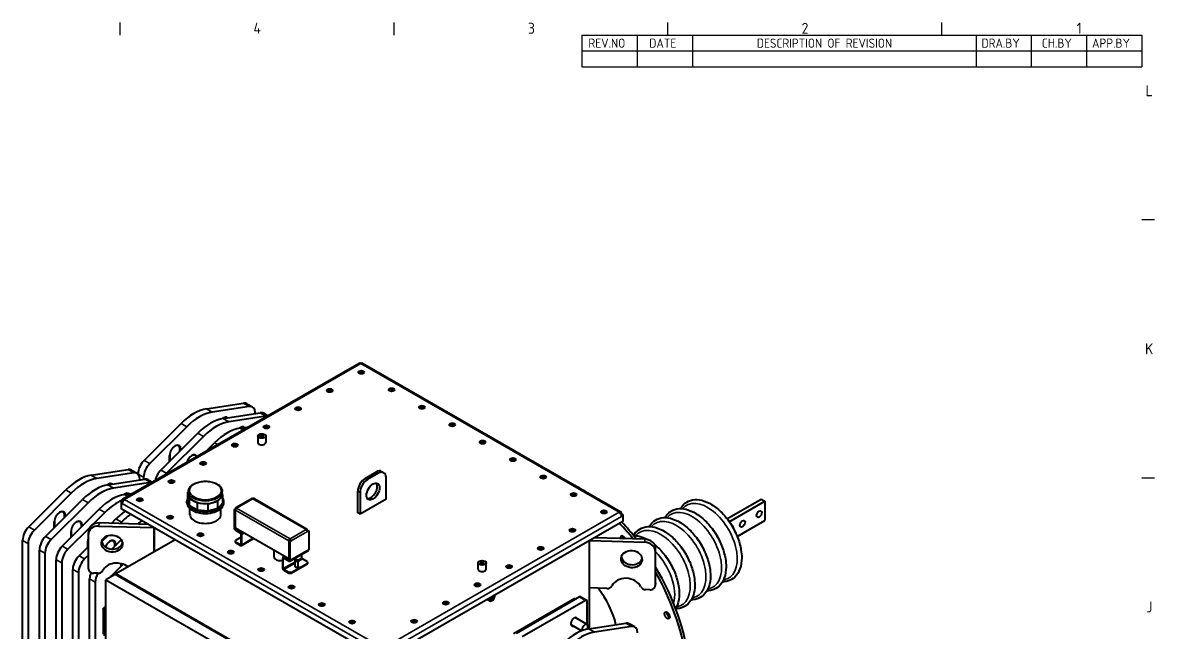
# Model space of a CAD drawing. Header units: millimetres. Extents: x 0 to 5945, y 0 to 4205.
# Drawn here: x 4326 to 5862, y 3294 to 4122 of the extents above; entities that cross this region are included whole.
import ezdxf

# ---------------------------------------------------------------- set-up
doc = ezdxf.new("R2010")
doc.units = ezdxf.units.MM
doc.header["$LTSCALE"] = 5
doc.layers.get('0').update_dxf_attribs({"color": 3, "lineweight": 25})
for name, color, linetype, lineweight in [('가시적인 것(ISO)', 3, 'Continuous', 40), ('가시적인 좁은 것(ISO)', 3, 'Continuous', 35), ('경계(ISO)', 7, 'Continuous', 25), ('기호(ISO)', 5, 'Continuous', 25)]:
    doc.layers.add(name, color=color, linetype=linetype, lineweight=lineweight)
doc.styles.add('ISO ProportionalPSTEK', font='isocp.shx')
doc.styles.add('문자 텍스트_PSTEK_POSCO', font='isocp.shx')

# ---------------------------------------------------------------- blocks, each defined once
blk = doc.blocks.new('경계 Default Border')
at = {"layer": '경계(ISO)'}
for p, q in [((891.75, 821), (891.75, 824.4)), ((966.06, 821), (966.06, 824.4)), ((1040.37, 821), (1040.37, 824.4)), ((1114.69, 821), (1114.69, 824.4)), ((1169, 770.92), (1172.4, 770.92)), ((1169, 700.83), (1172.4, 700.83))]:
    blk.add_line(p, q, dxfattribs=at)
at = {"layer": '경계(ISO)', "color": 2, "char_height": 3, "attachment_point": 7, "style": '문자 텍스트_PSTEK_POSCO'}
for s, insert in [('4', (927.88, 821.4)), ('3', (1002.39, 821.37)), ('2', (1076.66, 821.37)), ('1', (1151.33, 821.4)), ('L', (1170.04, 804.43)), ('K', (1169.88, 734.36)), ('J', (1170.23, 664.26))]:
    blk.add_mtext(s, dxfattribs=dict(at, insert=insert))
blk = doc.blocks.new('리비전 내역')
at = {"layer": '기호(ISO)'}
for p, q in [((1017, 821), (1169, 821)), ((1017, 821), (1017, 816.72)), ((1032, 821), (1032, 816.72)), ((1047, 821), (1047, 816.72)), ((1124, 821), (1124, 816.72)), ((1139, 821), (1139, 816.72)), ((1154, 821), (1154, 816.72)), ((1169, 821), (1169, 816.72)), ((1017, 816.72), (1169, 816.72)), ((1017, 816.72), (1017, 812.44)), ((1032, 816.72), (1032, 812.44)), ((1047, 816.72), (1047, 812.44)), ((1124, 816.72), (1124, 812.44)), ((1139, 816.72), (1139, 812.44)), ((1154, 816.72), (1154, 812.44)), ((1169, 816.72), (1169, 812.44)), ((1017, 812.44), (1169, 812.44))]:
    blk.add_line(p, q, dxfattribs=at)
at = {"layer": '기호(ISO)', "color": 2, "char_height": 2.5, "attachment_point": 7, "style": 'ISO ProportionalPSTEK'}
for s, insert in [('REV.NO', (1018.79, 817.58)), ('DATE', (1035.31, 817.58)), ('DESCRIPTION OF REVISION', (1064.51, 817.58)), ('DRA.BY', (1125.48, 817.58)), ('CH.BY', (1141.86, 817.58)), ('APP.BY', (1155.48, 817.58))]:
    blk.add_mtext(s, dxfattribs=dict(at, insert=insert))

msp = doc.modelspace()

# ---------------------------------------------------------------- linework, layer by layer
at = {"layer": '가시적인 것(ISO)'}
for p, q in [((4782.747, 3659.516), (4462.226, 3474.94)), ((5138.136, 3457.488), (4787.31, 3659.516)), ((4575.776, 3597.692), (4625.955, 3605.472)), ((4633.531, 3601.109), (4583.352, 3593.33)), ((4630.547, 3604.741), (4638.124, 3600.379)), ((4598.505, 3584.604), (4648.683, 3592.384)), ((4656.259, 3588.021), (4606.081, 3580.241)), ((4641.839, 3591.323), (4641.839, 3592.175)), ((4653.276, 3591.653), (4659.089, 3588.306)), ((4491.048, 3527.785), (4541.227, 3577.797)), ((4548.803, 3573.434), (4498.625, 3523.422)), ((4513.777, 3514.696), (4563.955, 3564.708)), ((4621.233, 3571.516), (4633.137, 3573.361)), ((4571.532, 3560.346), (4521.353, 3510.334)), ((4574.78, 3539.755), (4586.684, 3551.62)), ((4645.321, 3560.842), (4645.321, 3552.083)), ((4656.035, 3560.842), (4656.035, 3552.083)), ((4525.672, 3526.552), (4525.672, 3534.437)), ((4525.769, 3535.075), (4525.769, 3526.648)), ((4539.717, 3540.55), (4539.717, 3543.107)), ((4540.824, 3543.163), (4540.824, 3541.654)), ((4419.203, 3507.528), (4469.381, 3515.308)), ((4476.957, 3510.945), (4426.779, 3503.165)), ((4441.931, 3494.439), (4492.11, 3502.219)), ((4473.974, 3514.577), (4481.55, 3510.214)), ((4485.266, 3501.158), (4485.266, 3502.011)), ((4490.316, 3504.919), (4490.316, 3501.941)), ((4791.089, 3503.377), (4806.242, 3512.103)), ((4809.272, 3510.358), (4794.12, 3501.632)), ((4813.371, 3512.803), (4816.401, 3511.058)), ((4819.374, 3475.297), (4819.374, 3504.495)), ((4334.475, 3437.62), (4384.653, 3487.632)), ((4499.686, 3497.856), (4449.507, 3490.076)), ((4496.702, 3501.488), (4502.515, 3498.141)), ((4392.23, 3483.269), (4342.051, 3433.257)), ((4357.203, 3424.532), (4407.382, 3474.544)), ((4459.709, 3471.938), (4461.274, 3472.84)), ((4461.325, 3471.007), (4459.709, 3471.938)), ((4459.709, 3471.938), (4459.709, 3470.018)), ((4461.274, 3472.84), (4462.217, 3472.297)), ((4461.704, 3471.226), (4461.325, 3471.007)), ((4461.325, 3470.949), (4461.325, 3471.007)), ((4464.659, 3481.351), (4476.564, 3483.196)), ((4549.21, 3470.123), (4549.21, 3472.459)), ((4551.352, 3485.546), (4550.472, 3484.551)), ((4550.472, 3484.551), (4551.634, 3480.327)), ((4550.472, 3474.624), (4550.472, 3484.551)), ((4552.796, 3466.175), (4550.472, 3474.624)), ((4551.352, 3482.386), (4551.352, 3485.689)), ((4551.634, 3480.327), (4552.796, 3476.103)), ((4552.796, 3466.175), (4552.796, 3476.103)), ((4552.796, 3476.103), (4558.047, 3473.079)), ((4558.047, 3473.079), (4563.299, 3470.055)), ((4584.586, 3470.658), (4591.204, 3472.6)), ((4591.204, 3472.6), (4594.575, 3476.41)), ((4591.204, 3462.672), (4591.204, 3472.6)), ((4594.575, 3476.41), (4597.947, 3480.221)), ((4597.067, 3482.386), (4597.067, 3485.689)), ((4597.947, 3480.221), (4597.067, 3483.422)), ((4597.947, 3470.294), (4597.947, 3480.221)), ((4599.21, 3470.123), (4599.21, 3472.459)), ((4637.466, 3475.848), (4615.445, 3463.167)), ((4712.276, 3434.081), (4639.747, 3475.848)), ((4780.988, 3456.683), (4780.988, 3485.881)), ((4784.018, 3484.136), (4784.018, 3454.937)), ((4819.374, 3475.297), (4784.018, 3454.937)), ((5281.984, 3448.626), (5328.238, 3475.262)), ((5285.016, 3444.555), (5333.289, 3472.353)), ((5328.238, 3475.262), (5333.289, 3472.353)), ((5333.289, 3472.353), (5333.289, 3446.075)), ((4414.958, 3470.181), (4364.779, 3420.169)), ((4379.932, 3411.443), (4430.11, 3461.455)), ((4437.686, 3457.092), (4420.905, 3440.367)), ((4461.325, 3470.949), (4459.709, 3470.018)), ((4461.274, 3469.117), (4459.709, 3470.018)), ((4459.709, 3470.018), (4459.709, 3462.077)), ((4813.666, 3258.246), (4459.709, 3462.077)), ((4461.325, 3470.949), (4461.559, 3470.814)), ((4563.299, 3460.127), (4552.796, 3466.175)), ((4553.138, 3454.356), (4553.138, 3462.375)), ((4563.299, 3460.127), (4563.299, 3470.055)), ((4563.299, 3470.055), (4570.634, 3469.385)), ((4577.969, 3458.789), (4563.299, 3460.127)), ((4570.634, 3469.385), (4577.969, 3468.716)), ((4577.969, 3468.716), (4584.586, 3470.658)), ((4577.969, 3458.789), (4577.969, 3468.716)), ((4591.204, 3462.672), (4577.969, 3458.789)), ((4597.947, 3470.294), (4591.204, 3462.672)), ((4595.281, 3454.356), (4595.281, 3462.375)), ((4613.353, 3461.186), (4614.969, 3462.117)), ((4614.161, 3460.72), (4613.353, 3461.186)), ((4613.353, 3461.186), (4613.353, 3435.725)), ((4615.184, 3461.31), (4614.161, 3460.72)), ((4614.161, 3435.26), (4614.161, 3460.72)), ((4615.44, 3461.845), (4614.969, 3462.117)), ((4614.969, 3435.845), (4614.969, 3460.255)), ((4784.018, 3454.937), (4780.988, 3456.683)), ((4369.098, 3436.387), (4369.098, 3444.272)), ((4369.195, 3444.91), (4369.195, 3436.484)), ((4383.143, 3450.386), (4383.143, 3452.942)), ((4384.25, 3452.998), (4384.25, 3451.489)), ((4496.675, 3440.789), (4430.005, 3442.78)), ((4446.732, 3442.28), (4452.839, 3448.367)), ((4460.415, 3444.004), (4458.338, 3441.934)), ((5140.653, 3444.625), (4817, 3258.246)), ((5139.087, 3455.388), (5138.144, 3454.846)), ((5139.036, 3453.556), (5138.657, 3453.774)), ((5138.802, 3453.363), (5139.036, 3453.498)), ((5139.036, 3453.556), (5140.653, 3454.487)), ((5139.036, 3453.498), (5139.036, 3453.556)), ((5139.036, 3453.498), (5140.653, 3452.567)), ((5139.087, 3455.388), (5140.653, 3454.487)), ((5140.653, 3452.567), (5139.087, 3451.666)), ((5140.653, 3454.487), (5140.653, 3452.567)), ((5140.653, 3452.567), (5140.653, 3444.625)), ((5295.864, 3424.524), (5333.289, 3446.075)), ((4417.268, 3436.742), (4387.508, 3407.08)), ((4391.826, 3423.299), (4391.826, 3431.184)), ((4391.923, 3431.821), (4391.923, 3423.395)), ((4405.872, 3437.297), (4405.872, 3439.854)), ((4406.979, 3439.91), (4406.979, 3438.401)), ((4415.369, 3380.702), (4415.369, 3427.419)), ((4415.407, 3428.274), (4415.777, 3432.381)), ((4429.635, 3438.672), (4504.219, 3436.445)), ((4442.117, 3425.767), (4433.757, 3417.434)), ((4504.535, 3436.263), (4504.535, 3403.423)), ((4504.711, 3403.524), (4504.711, 3436.161)), ((4687.498, 3394.079), (4614.969, 3435.845)), ((4621.838, 3429.904), (4614.969, 3433.86)), ((4614.969, 3432.926), (4621.838, 3428.97)), ((4622.646, 3413.789), (4622.646, 3427.57)), ((4623.454, 3413.323), (4623.454, 3427.105)), ((4712.61, 3432.018), (4713.56, 3432.566)), ((4712.752, 3432.1), (4712.752, 3433.031)), ((4714.368, 3432.1), (4712.752, 3431.17)), ((4713.56, 3432.566), (4714.368, 3432.1)), ((4714.368, 3432.1), (4714.368, 3406.64)), ((4326.167, 3222.429), (4326.167, 3419.117)), ((4333.743, 3414.754), (4333.743, 3218.066)), ((4402.66, 3398.355), (4415.369, 3411.021)), ((4414.555, 3410.21), (4414.555, 3418.095)), ((4414.652, 3418.733), (4414.652, 3410.307)), ((4447.422, 3407.227), (4460.088, 3419.851)), ((4451.329, 3411.12), (4451.329, 3413.677)), ((4452.436, 3413.733), (4452.436, 3412.224)), ((4533.049, 3419.843), (4452.688, 3373.566)), ((4622.646, 3423.558), (4614.868, 3419.079)), ((4614.868, 3417.334), (4614.868, 3419.079)), ((4614.868, 3416.399), (4614.868, 3417.334)), ((4614.868, 3417.334), (4621.838, 3413.32)), ((4614.868, 3416.399), (4621.838, 3412.386)), ((4622.979, 3412.273), (4639.441, 3421.753)), ((4687.498, 3418.488), (4687.498, 3394.079)), ((4688.306, 3418.023), (4689.922, 3418.954)), ((4688.306, 3418.023), (4688.306, 3418.954)), ((4689.114, 3417.558), (4688.306, 3418.023)), ((4688.306, 3392.562), (4688.306, 3418.023)), ((4689.114, 3420.354), (4689.114, 3421.288)), ((4690.731, 3418.488), (4689.114, 3417.558)), ((4689.114, 3392.097), (4689.114, 3417.558)), ((4689.922, 3418.954), (4690.731, 3418.488)), ((5095.457, 3354.556), (5095.457, 3418.599)), ((5095.775, 3418.782), (5170.356, 3416.555)), ((5170.726, 3420.663), (5102.575, 3422.698)), ((4348.895, 3209.34), (4348.895, 3406.029)), ((4356.471, 3401.666), (4356.471, 3204.977)), ((4415.369, 3399.108), (4410.236, 3393.992)), ((4667.368, 3396.185), (4667.368, 3405.671)), ((4679.013, 3395.111), (4679.013, 3381.33)), ((4681.685, 3397.426), (4679.488, 3396.161)), ((4679.821, 3380.864), (4679.821, 3394.646)), ((4687.498, 3392.093), (4680.629, 3396.049)), ((4687.498, 3391.159), (4680.629, 3395.115)), ((4688.306, 3394.544), (4687.498, 3394.079)), ((4688.639, 3391.047), (4713.893, 3405.59)), ((4705.075, 3395.407), (4705.075, 3400.512)), ((5184.623, 3404.45), (5184.623, 3357.733)), ((5184.992, 3361.841), (5184.992, 3408.558)), ((4371.623, 3196.252), (4371.623, 3392.94)), ((4379.2, 3388.577), (4379.2, 3191.889)), ((4394.352, 3183.163), (4394.352, 3379.852)), ((4448.117, 3372.178), (4462.724, 3386.736)), ((4460.012, 3384.033), (4460.012, 3387.559)), ((4460.109, 3387.535), (4460.109, 3384.13)), ((4687.599, 3375.451), (4680.629, 3379.464)), ((4690.63, 3375.451), (4712.853, 3388.248)), ((4690.63, 3374.516), (4712.853, 3387.314)), ((4695.81, 3383.289), (4695.81, 3391.856)), ((4700.096, 3383.289), (4700.096, 3391.856)), ((4712.853, 3389.993), (4705.883, 3394.007)), ((4712.853, 3389.993), (4712.853, 3388.248)), ((4712.853, 3388.248), (4712.853, 3387.314)), ((4944.326, 3379.897), (4944.326, 3388.657)), ((4955.04, 3379.897), (4955.04, 3388.657)), ((4401.928, 3375.489), (4401.928, 3178.801)), ((4417.08, 3170.075), (4417.08, 3366.763)), ((4428.151, 3374.48), (4422.502, 3374.649)), ((4451.678, 3372.985), (4439.051, 3365.713)), ((4439.051, 3365.713), (4706.742, 3211.561)), ((4439.051, 3032.855), (4439.051, 3365.713)), ((4719.368, 3218.832), (4451.678, 3372.985)), ((4452.688, 3373.566), (4452.688, 3372.403)), ((4720.379, 3219.414), (4452.688, 3373.566)), ((4680.629, 3378.53), (4687.599, 3374.516)), ((4690.63, 3375.451), (4687.599, 3375.451)), ((4687.599, 3375.451), (4687.599, 3374.516)), ((4687.599, 3374.516), (4690.63, 3374.516)), ((4690.63, 3374.516), (4690.63, 3375.451)), ((4424.656, 3362.401), (4424.656, 3165.712)), ((5118.939, 3353.855), (5095.457, 3354.556)), ((5095.65, 3299.165), (5095.65, 3354.55)), ((5177.489, 3352.107), (5171.84, 3352.275)), ((5184.973, 3361.413), (5184.603, 3357.306)), ((4957.132, 3338.943), (4960.394, 3337.064)), ((5075.447, 3340.108), (4992.11, 3292.117)), ((5081.761, 3342.307), (4995.898, 3292.861)), ((5089.842, 3337.653), (5003.979, 3288.208)), ((5075.447, 3340.108), (5076.695, 3339.39)), ((5083.543, 3342.482), (5091.624, 3337.828)), ((5092.367, 3304.889), (5092.367, 3336.187)), ((4435.566, 3325.684), (4435.566, 3291.814)), ((4439.051, 3329.126), (4437.179, 3328.048)), ((5084.603, 3296.186), (5070.363, 3304.386)), ((5092.188, 3305.006), (5076.066, 3314.29)), ((5094.49, 3298.985), (5144.668, 3306.765)), ((5152.244, 3302.402), (5102.066, 3294.622)), ((5156.837, 3301.671), (5149.261, 3306.034)), ((5092.367, 3298.595), (5092.367, 3298.709))]:
    msp.add_line(p, q, dxfattribs=at)
for centre, major_axis, ratio, start_param, end_param in [((4785.028, 3655.554), (-2.281, 3.962), 0.57809312, 5.49972085, 6.28318531), ((4785.028, 3655.554), (2.281, 3.962), 0.57809312, 0, 0.78346445), ((4785.786, 3645.469), (3.929, 0), 0.5758617, 0.42574759, 2.71584506), ((4785.786, 3645.469), (-3.929, 0), 0.5758617, 3.56734024, 5.85743772), ((4742.854, 3620.746), (3.929, 0), 0.5758617, 0.42574759, 2.71584506), ((4742.854, 3620.746), (-3.929, 0), 0.5758617, 3.56734024, 5.85743772), ((4826.95, 3621.764), (3.929, 0), 0.5758617, 0.42574759, 2.71584506), ((4826.95, 3621.764), (-3.929, 0), 0.5758617, 3.56734024, 5.85743772), ((4558.502, 3532.87), (35.645, 61.899), 0.57809312, 0.4343986, 1.13253031), ((4621.636, 3589.267), (8.911, 15.475), 0.57809312, 0, 0.4343986), ((4629.212, 3584.904), (8.911, 15.475), 0.57809312, 5.49585344, 6.71758391), ((4699.923, 3596.024), (3.929, 0), 0.5758617, 0.42574759, 2.71584506), ((4699.923, 3596.024), (-3.929, 0), 0.5758617, 3.56734024, 5.85743772), ((4868.113, 3598.06), (3.929, 0), 0.5758617, 0.42574759, 2.71584506), ((4868.113, 3598.06), (-3.929, 0), 0.5758617, 3.56734024, 5.85743772), ((4566.078, 3528.507), (-35.645, -61.899), 0.57809312, 3.57599126, 4.27412296), ((4581.23, 3519.782), (35.645, 61.899), 0.57809312, 0.4343986, 1.13253031), ((4588.806, 3515.419), (-35.645, -61.899), 0.57809312, 3.57599126, 4.27412296), ((4598.908, 3576.611), (5.347, 9.285), 0.57809312, 6.19030611, 7.24754623), ((4598.403, 3576.902), (4.922, 8.547), 0.57809312, 6.25688972, 7.1811722), ((4644.365, 3576.178), (8.911, 15.475), 0.57809312, 0, 0.4343986), ((4651.941, 3571.815), (8.911, 15.475), 0.57809312, 0.22408274, 0.4343986), ((4603.959, 3506.693), (35.645, 61.899), 0.57809312, 0.4343986, 1.13253031), ((4621.636, 3563.522), (5.347, 9.285), 0.57809312, 6.19030611, 7.24754623), ((4621.131, 3563.813), (4.922, 8.547), 0.57809312, 6.25688972, 7.1811722), ((4656.992, 3571.301), (3.929, 0), 0.5758617, 0.42574759, 2.71584506), ((4656.992, 3571.301), (-3.929, 0), 0.5758617, 3.56734024, 5.85743772), ((4909.277, 3574.355), (3.929, 0), 0.5758617, 0.42574759, 2.71584506), ((4909.277, 3574.355), (-3.929, 0), 0.5758617, 3.56734024, 5.85743772), ((4533.248, 3538.8), (5.347, 9.285), 0.57809312, 5.49585344, 8.63744609), ((4532.743, 3539.091), (4.922, 8.547), 0.57809312, 5.49585344, 7.2616666), ((4614.06, 3546.578), (3.929, 0), 0.5758617, 0.42574759, 2.71584506), ((4614.06, 3546.578), (-3.929, 0), 0.5758617, 3.56734024, 5.85743772), ((4650.678, 3552.083), (5.357, 0), 0.5758617, 3.14159265, 6.28318531), ((4950.441, 3550.65), (3.929, 0), 0.5758617, 0.42574759, 2.71584506), ((4950.441, 3550.65), (-3.929, 0), 0.5758617, 3.56734024, 5.85743772), ((4532.743, 3539.091), (-4.922, -8.547), 0.57809312, 5.30470402, 5.49585344), ((4555.976, 3525.711), (5.347, 9.285), 0.57809312, 5.87175274, 8.26154678), ((4555.471, 3526.002), (4.922, 8.547), 0.57809312, 5.82861302, 7.2616666), ((4495.367, 3516.553), (8.911, 15.475), 0.57809312, 1.13253031, 2.35194837), ((4502.943, 3512.19), (-8.911, -15.475), 0.57809312, 4.27412296, 5.49585344), ((4571.129, 3521.856), (3.929, 0), 0.5758617, 0.42574759, 2.71584506), ((4571.129, 3521.856), (-3.929, 0), 0.5758617, 3.56734024, 5.85743772), ((4991.605, 3526.946), (3.929, 0), 0.5758617, 0.42574759, 2.71584506), ((4991.605, 3526.946), (-3.929, 0), 0.5758617, 3.56734024, 5.85743772), ((4401.928, 3442.705), (35.645, 61.899), 0.57809312, 0.4343986, 1.13253031), ((4409.504, 3438.343), (-35.645, -61.899), 0.57809312, 3.57599126, 4.27412296), ((4465.063, 3499.102), (8.911, 15.475), 0.57809312, 0, 0.4343986), ((4472.639, 3494.739), (8.911, 15.475), 0.57809312, 5.49585344, 6.71758391), ((4487.791, 3486.014), (8.911, 15.475), 0.57809312, 0, 0.4343986), ((4518.096, 3503.465), (8.911, 15.475), 0.57809312, 1.13253031, 2.10168448), ((4525.672, 3499.102), (-8.911, -15.475), 0.57809312, 4.27412296, 4.48443883), ((4791.089, 3491.698), (-7.129, -12.38), 0.57809312, 3.92505711, 5.49585344), ((4806.242, 3500.423), (7.129, 12.38), 0.57809312, 0, 0.78346445), ((4809.272, 3498.678), (7.129, 12.38), 0.57809312, 5.49585344, 7.06664976), ((5032.768, 3503.241), (3.929, 0), 0.5758617, 0.42574759, 2.71584506), ((5032.768, 3503.241), (-3.929, 0), 0.5758617, 3.56734024, 5.85743772), ((4424.656, 3429.617), (35.645, 61.899), 0.57809312, 0.4343986, 1.13253031), ((4432.233, 3425.254), (-35.645, -61.899), 0.57809312, 3.57599126, 4.27412296), ((4442.334, 3486.446), (5.347, 9.285), 0.57809312, 6.19030611, 7.24754623), ((4441.829, 3486.737), (4.922, 8.547), 0.57809312, 6.25688972, 7.1811722), ((4495.367, 3481.651), (8.911, 15.475), 0.57809312, 0.22408274, 0.4343986), ((4528.197, 3497.133), (3.929, 0), 0.5758617, 0.42574759, 2.71584506), ((4528.197, 3497.133), (-3.929, 0), 0.5758617, 3.56734024, 5.85743772), ((4794.12, 3489.953), (7.129, 12.38), 0.57809312, 0.78346445, 2.35426078), ((4798.665, 3487.301), (-6.238, -10.832), 0.57809312, 0.24439481, 2.89719784), ((5082.266, 3317.568), (105.153, -182.602), 0.57809312, 2.31299824, 2.40325816), ((4447.385, 3416.528), (35.645, 61.899), 0.57809312, 0.4343986, 1.13253031), ((4454.961, 3412.166), (-35.645, -61.899), 0.57809312, 3.79725957, 4.27412296), ((4464.507, 3470.978), (-2.281, 3.962), 0.57809312, 0.2637331, 0.78733187), ((4464.507, 3470.978), (2.281, 3.962), 0.57809312, 1.83066201, 2.35426078), ((4464.507, 3470.978), (-2.281, 3.962), 0.57809312, 5.49972085, 6.5469184), ((4464.507, 3470.978), (2.281, 3.962), 0.57809312, 0.78346445, 1.83066201), ((4465.063, 3473.358), (5.347, 9.285), 0.57809312, 6.19030611, 7.24754623), ((4464.557, 3473.649), (4.922, 8.547), 0.57809312, 6.25688972, 7.1811722), ((4485.266, 3472.411), (3.929, 0), 0.5758617, 0.42574759, 2.71584506), ((4485.266, 3472.411), (-3.929, 0), 0.5758617, 3.56734024, 5.85743772), ((4574.21, 3472.459), (-25, 0), 0.5758617, 5.96403142, 9.74393184), ((4574.21, 3482.386), (-22.857, 0), 0.5758617, 0, 0.15707963), ((4574.21, 3482.386), (-22.857, 0), 0.5758617, 0.15707963, 0.78539816), ((4574.21, 3482.386), (22.857, 0), 0.5758617, 3.92699082, 4.55530935), ((4574.21, 3482.386), (22.857, 0), 0.5758617, 5.18362788, 5.81194641), ((4574.21, 3482.386), (22.857, 0), 0.5758617, 5.81194641, 6.28318531), ((4638.607, 3473.867), (-1.141, 1.981), 0.57809312, 5.49972085, 6.28318531), ((4638.607, 3473.867), (1.141, 1.981), 0.57809312, 0, 0.78346445), ((5073.932, 3479.537), (3.929, 0), 0.5758617, 0.42574759, 2.71584506), ((5073.932, 3479.537), (-3.929, 0), 0.5758617, 3.56734024, 5.85743772), ((4376.674, 3448.635), (5.347, 9.285), 0.57809312, 5.49585344, 8.63744609), ((4376.169, 3448.926), (4.922, 8.547), 0.57809312, 5.49585344, 7.2616666), ((4470.113, 3403.44), (35.645, 61.899), 0.57809312, 0.87799324, 1.13253031), ((4574.21, 3470.123), (25, 0), 0.5758617, 3.14159265, 6.28318531), ((4574.21, 3482.386), (22.857, 0), 0.5758617, 4.55530935, 5.18362788), ((4616.585, 3461.186), (-1.141, 1.981), 0.57809312, 5.49972085, 7.07051718), ((4616.585, 3461.186), (1.141, 1.981), 0.57809312, 0.78346445, 2.35426078), ((5115.096, 3455.832), (3.929, 0), 0.5758617, 0.42574759, 2.71584506), ((5115.096, 3455.832), (-3.929, 0), 0.5758617, 3.56734024, 5.85743772), ((5135.854, 3453.527), (2.281, 3.962), 0.57809312, 6.01945221, 7.06664976), ((5135.854, 3453.527), (2.281, -3.962), 0.57809312, 1.31093065, 2.3581282), ((5135.854, 3453.527), (2.281, 3.962), 0.57809312, 5.49585344, 6.01945221), ((4376.169, 3448.926), (-4.922, -8.547), 0.57809312, 5.30470402, 5.49585344), ((4399.403, 3435.547), (5.347, 9.285), 0.57809312, 5.49585344, 8.63744609), ((4398.898, 3435.838), (4.922, 8.547), 0.57809312, 5.49585344, 7.2616666), ((4430.005, 3431.1), (-14.228, 1.281), 0.81645041, 4.78576835, 6.28318531), ((4477.689, 3399.077), (-35.645, -61.899), 0.57809312, 4.01958589, 4.27412296), ((4492.842, 3390.352), (35.645, 61.899), 0.57809312, 0.87799324, 0.99782314), ((4500.418, 3385.989), (-35.645, -61.899), 0.57809312, 4.01958589, 4.03495766), ((4526.429, 3448.706), (3.929, 0), 0.5758617, 0.42574759, 2.71584506), ((4526.429, 3448.706), (-3.929, 0), 0.5758617, 3.56734024, 5.85743772), ((4574.21, 3454.356), (21.071, 0), 0.5758617, 3.14159265, 6.28318531), ((5079.235, 3315.823), (-105.153, 182.602), 0.57809312, 4.97012536, 5.10679222), ((5135.854, 3453.527), (2.281, -3.962), 0.57809312, 0.78733187, 1.31093065), ((5082.266, 3317.568), (105.153, -182.602), 0.57809312, 1.81690449, 1.96519956), ((5277.73, 3430.129), (-12.476, 21.665), 0.57809312, 4.34210766, 5.0826703), ((4338.793, 3426.388), (8.911, 15.475), 0.57809312, 1.13253031, 2.35426078), ((4346.37, 3422.026), (-8.911, -15.475), 0.57809312, 4.27412296, 5.49585344), ((4398.898, 3435.838), (-4.922, -8.547), 0.57809312, 5.30470402, 5.49585344), ((4429.635, 3426.993), (-14.228, 1.281), 0.81645041, 4.78576835, 6.35656468), ((4567.593, 3425.001), (3.929, 0), 0.5758617, 0.42574759, 2.71584506), ((4567.593, 3425.001), (-3.929, 0), 0.5758617, 3.56734024, 5.85743772), ((4614.969, 3434.794), (1.141, -1.981), 0.57809312, 3.92892453, 5.49972085), ((4614.969, 3434.794), (-0.57, 0.99), 0.57809312, 0.78733187, 2.3581282), ((4621.838, 3428.036), (-1.141, 1.981), 0.57809312, 3.92892453, 5.49972085), ((4621.838, 3428.036), (-0.57, 0.99), 0.57809312, 3.92892453, 5.49972085), ((4711.136, 3432.1), (1.141, 1.981), 0.57809312, 5.49585344, 7.06664976), ((4711.136, 3432.1), (-1.141, 1.981), 0.57809312, 3.92892453, 5.49972085), ((5072.164, 3431.109), (3.929, 0), 0.5758617, 0.42574759, 2.71584506), ((5072.164, 3431.109), (-3.929, 0), 0.5758617, 3.56734024, 5.85743772), ((5141.146, 3420.656), (-2.495, 4.333), 0.57809312, 4.56839198, 7.31344666), ((5144.177, 3422.401), (2.495, -4.333), 0.57809312, 3.79126171, 4.580756), ((5255.507, 3417.331), (13.367, -23.212), 0.57809312, 1.24844353, 1.89314912), ((4361.522, 3413.3), (8.911, 15.475), 0.57809312, 1.13253031, 2.35426078), ((4369.098, 3408.937), (-8.911, -15.475), 0.57809312, 4.27412296, 5.49585344), ((4384.25, 3400.212), (8.911, 15.475), 0.57809312, 1.13253031, 2.35426078), ((4422.131, 3422.458), (5.347, 9.285), 0.57809312, 1.88647499, 2.35426078), ((4421.626, 3422.749), (-4.922, -8.547), 0.57809312, 5.30470402, 5.49585344), ((4447.838, 3418.889), (-14.228, 1.281), 0.81645041, 0.17774107, 2.96385158), ((4444.859, 3409.37), (5.347, 9.285), 0.57809312, 5.49585344, 8.07306987), ((4444.354, 3409.661), (4.922, 8.547), 0.57809312, 5.49585344, 7.2616666), ((4621.838, 3414.254), (0.57, -0.99), 0.57809312, 5.49972085, 7.07051718), ((4621.838, 3414.254), (1.141, -1.981), 0.57809312, 5.49972085, 7.07051718), ((4689.114, 3419.419), (-1.141, -1.981), 0.57809312, 3.92505711, 5.49585344), ((4689.114, 3419.419), (0.57, 0.99), 0.57809312, 0.78346445, 2.35426078), ((4689.114, 3419.419), (1.141, -1.981), 0.57809312, 0.78733187, 2.3581282), ((4689.114, 3419.419), (-0.57, 0.99), 0.57809312, 3.92892453, 5.49972085), ((5170.356, 3404.876), (14.228, -1.281), 0.81645041, 0.07337937, 1.6441757), ((5170.726, 3408.984), (14.228, -1.281), 0.81645041, 0.07337937, 1.6441757), ((5234.294, 3405.115), (13.367, -23.212), 0.57809312, 1.24844353, 1.89314912), ((4391.826, 3395.849), (-8.911, -15.475), 0.57809312, 4.27412296, 5.49585344), ((4406.979, 3387.123), (8.911, 15.475), 0.57809312, 1.13253031, 2.35426078), ((4608.757, 3401.297), (3.929, 0), 0.5758617, 0.42574759, 2.71584506), ((4608.757, 3401.297), (-3.929, 0), 0.5758617, 3.56734024, 5.85743772), ((4675.225, 3396.185), (-7.857, 0), 0.5758617, 0, 2.07386725), ((4680.629, 3394.18), (-1.141, 1.981), 0.57809312, 5.49972085, 7.07051718), ((4680.629, 3394.18), (-0.57, 0.99), 0.57809312, 5.49972085, 7.07051718), ((4705.883, 3394.942), (-0.57, 0.99), 0.57809312, 0.78733187, 2.3581282), ((4712.752, 3407.57), (1.141, -1.981), 0.57809312, 0, 0.78733187), ((5029.233, 3406.387), (3.929, 0), 0.5758617, 0.42574759, 2.71584506), ((5029.233, 3406.387), (-3.929, 0), 0.5758617, 3.56734024, 5.85743772), ((5152.893, 3397.837), (-14.228, 1.281), 0.81645041, 0.17774107, 2.96385158), ((5191.867, 3380.684), (13.367, -23.212), 0.57809312, 1.24844353, 1.89314912), ((5213.08, 3392.9), (13.367, -23.212), 0.57809312, 1.24844353, 1.89314912), ((4414.555, 3382.76), (-8.911, -15.475), 0.57809312, 4.27412296, 5.49585344), ((4422.502, 3380.489), (-7.114, 0.641), 0.81645041, 0.07337937, 1.6441757), ((4454.602, 3370.771), (-21.342, 1.922), 0.81645041, 4.03180238, 5.9721679), ((4649.92, 3377.592), (3.929, 0), 0.5758617, 0.42574759, 2.71584506), ((4649.92, 3377.592), (-3.929, 0), 0.5758617, 3.56734024, 5.85743772), ((4680.629, 3380.399), (1.141, -1.981), 0.57809312, 3.92892453, 5.49972085), ((4680.629, 3380.399), (-0.57, 0.99), 0.57809312, 0.78733187, 2.3581282), ((4687.498, 3393.028), (0.57, -0.99), 0.57809312, 5.49972085, 7.07051718), ((4687.498, 3393.028), (1.141, -1.981), 0.57809312, 5.49972085, 7.07051718), ((4697.953, 3384.031), (2.5, 0), 0.5758617, 2.60049313, 6.82428483), ((4697.953, 3383.097), (-2.5, 0), 0.5758617, 5.74208578, 5.95270078), ((4697.953, 3383.097), (2.5, 0), 0.5758617, 0.33048453, 0.54109953), ((4949.683, 3379.897), (5.357, 0), 0.5758617, 3.14159265, 6.28318531), ((4986.301, 3381.664), (3.929, 0), 0.5758617, 0.42574759, 2.71584506), ((4986.301, 3381.664), (-3.929, 0), 0.5758617, 3.56734024, 5.85743772), ((5082.266, 3317.568), (105.153, -182.602), 0.57809312, 0.91042403, 1.59739507), ((4429.707, 3374.035), (8.911, 15.475), 0.57809312, 1.80078816, 2.35426078), ((4437.283, 3369.672), (-8.911, -15.475), 0.57809312, 4.73446814, 5.49585344), ((4428.151, 3380.32), (7.114, -0.641), 0.81645041, 4.78576835, 5.9721679), ((4452.436, 3360.946), (8.911, 15.475), 0.57809312, 1.13253031, 1.32968875), ((5145.39, 3350.145), (-21.342, 1.922), 0.81645041, 3.5993688, 5.9721679), ((5079.235, 3315.823), (-105.153, 182.602), 0.57809312, 4.10648755, 4.71051848), ((4691.084, 3353.888), (3.929, 0), 0.5758617, 0.42574759, 2.71584506), ((4691.084, 3353.888), (-3.929, 0), 0.5758617, 3.56734024, 5.85743772), ((4943.37, 3356.942), (3.929, 0), 0.5758617, 0.42574759, 2.71584506), ((4943.37, 3356.942), (-3.929, 0), 0.5758617, 3.56734024, 5.85743772), ((5079.235, 3315.823), (38.55, -66.944), 0.57809312, 1.09114242, 1.82472329), ((5118.939, 3359.694), (7.114, -0.641), 0.81645041, 4.78576835, 5.9721679), ((5171.84, 3358.115), (-7.114, 0.641), 0.81645041, 0.45777614, 1.6441757), ((5177.489, 3357.946), (7.114, -0.641), 0.81645041, 4.78576835, 6.35656468), ((5177.859, 3362.054), (7.114, -0.641), 0.81645041, 0, 0.07337937), ((4900.438, 3332.219), (3.929, 0), 0.5758617, 0.42574759, 2.71584506), ((4900.438, 3332.219), (-3.929, 0), 0.5758617, 3.56734024, 5.85743772), ((4963.068, 3341.707), (-2.673, -4.642), 0.57809312, 5.34590135, 8.78739818), ((4963.068, 3341.707), (-1.185, -2.057), 0.57809312, 5.15199334, 8.98130618), ((5081.761, 3339.387), (1.782, 3.095), 0.57809312, 0, 0.78346445), ((5089.842, 3334.733), (1.782, 3.095), 0.57809312, 5.49585344, 7.06664976), ((4732.248, 3330.183), (3.929, 0), 0.5758617, 0.42574759, 2.71584506), ((4732.248, 3330.183), (-3.929, 0), 0.5758617, 3.56734024, 5.85743772), ((5203.773, 3319.178), (2.495, -4.333), 0.57809312, 3.79126171, 5.63351625), ((4773.412, 3306.478), (3.929, 0), 0.5758617, 0.42574759, 2.71584506), ((4773.412, 3306.478), (-3.929, 0), 0.5758617, 3.56734024, 5.85743772), ((4857.507, 3307.496), (3.929, 0), 0.5758617, 0.42574759, 2.71584506), ((4857.507, 3307.496), (-3.929, 0), 0.5758617, 3.56734024, 5.85743772), ((5074.69, 3308.489), (-3.208, -5.571), 0.57809312, 2.6657104, 6.75906756), ((5089.337, 3300.054), (2.852, 4.952), 0.57809312, 4.74752404, 8.91864803), ((5140.35, 3290.56), (8.911, 15.475), 0.57809312, 0, 0.4343986), ((5147.926, 3286.197), (8.911, 15.475), 0.57809312, 5.49585344, 6.71758391), ((5077.215, 3234.163), (35.645, 61.899), 0.57809312, 0.4343986, 1.13253031), ((5084.791, 3229.8), (-35.645, -61.899), 0.57809312, 3.57599126, 4.27412296)]:
    msp.add_ellipse(centre, major_axis=major_axis, ratio=ratio, start_param=start_param, end_param=end_param, dxfattribs=at)
for centre, major_axis, ratio in [((4785.786, 3647.337), (3.929, 0), 0.5758617), ((4742.854, 3622.615), (3.929, 0), 0.5758617), ((4826.95, 3623.633), (3.929, 0), 0.5758617), ((4699.923, 3597.892), (3.929, 0), 0.5758617), ((4868.113, 3599.928), (3.929, 0), 0.5758617), ((4650.678, 3560.842), (5.357, 0), 0.5758617), ((4656.992, 3573.17), (3.929, 0), 0.5758617), ((4909.277, 3576.224), (3.929, 0), 0.5758617), ((4614.06, 3548.447), (3.929, 0), 0.5758617), ((4650.678, 3560.842), (2.374, 0), 0.5758617), ((4950.441, 3552.519), (3.929, 0), 0.5758617), ((4571.129, 3523.724), (3.929, 0), 0.5758617), ((4991.605, 3528.814), (3.929, 0), 0.5758617), ((5032.768, 3505.11), (3.929, 0), 0.5758617), ((4528.197, 3499.002), (3.929, 0), 0.5758617), ((4801.696, 3485.556), (6.238, 10.832), 0.57809312), ((4485.266, 3474.279), (3.929, 0), 0.5758617), ((5073.932, 3481.405), (3.929, 0), 0.5758617), ((5115.096, 3457.701), (3.929, 0), 0.5758617), ((5325.712, 3454.851), (2.46, 4.271), 0.57809312), ((4526.429, 3450.575), (3.929, 0), 0.5758617), ((5302.984, 3441.763), (2.46, 4.271), 0.57809312), ((4447.469, 3414.781), (-14.228, 1.281), 0.81645041), ((4567.593, 3426.87), (3.929, 0), 0.5758617), ((5072.164, 3432.978), (3.929, 0), 0.5758617), ((5029.233, 3408.255), (3.929, 0), 0.5758617), ((4608.757, 3403.165), (3.929, 0), 0.5758617), ((5152.523, 3393.729), (-14.228, 1.281), 0.81645041), ((4649.92, 3379.461), (3.929, 0), 0.5758617), ((4697.953, 3391.856), (2.143, 0), 0.5758617), ((4949.683, 3388.657), (5.357, 0), 0.5758617), ((4949.683, 3388.657), (2.374, 0), 0.5758617), ((4986.301, 3383.533), (3.929, 0), 0.5758617), ((4691.084, 3355.756), (3.929, 0), 0.5758617), ((4943.37, 3358.81), (3.929, 0), 0.5758617), ((4732.248, 3332.052), (3.929, 0), 0.5758617), ((4900.438, 3334.088), (3.929, 0), 0.5758617), ((5200.742, 3317.433), (-2.495, 4.333), 0.57809312), ((4773.412, 3308.347), (3.929, 0), 0.5758617), ((4857.507, 3309.365), (3.929, 0), 0.5758617)]:
    msp.add_ellipse(centre, major_axis=major_axis, ratio=ratio, dxfattribs=at)
for points, knots in [([(4551.352, 3485.689), (4551.352, 3487.098), (4551.708, 3488.503), (4553.085, 3491.205), (4554.142, 3492.493), (4556.894, 3494.861), (4558.633, 3495.923), (4562.581, 3497.665), (4564.795, 3498.341), (4569.451, 3499.24), (4571.892, 3499.465), (4576.764, 3499.45), (4579.195, 3499.211), (4583.819, 3498.288), (4586.011, 3497.604), (4589.947, 3495.836), (4591.688, 3494.751), (4594.506, 3492.262), (4595.593, 3490.857), (4596.792, 3488.167), (4597.067, 3486.93), (4597.067, 3485.689)], [3.61283155, 3.61283155, 3.61283155, 3.61283155, 3.89814738, 3.89814738, 4.20255615, 4.20255615, 4.52964049, 4.52964049, 4.86023511, 4.86023511, 5.18908628, 5.18908628, 5.51714218, 5.51714218, 5.84604173, 5.84604173, 6.17666399, 6.17666399, 6.50329898, 6.50329898, 6.75442421, 6.75442421, 6.75442421, 6.75442421]), ([(5218.832, 3462.332), (5220.471, 3465.163), (5222.543, 3467.61), (5227.97, 3471.892), (5231.5, 3473.456), (5239.222, 3474.84), (5243.415, 3474.625), (5252.296, 3472.472), (5257.005, 3470.396), (5266.339, 3464.568), (5270.959, 3460.776), (5279.58, 3451.924), (5283.579, 3446.868), (5290.583, 3436.005), (5293.588, 3430.202), (5298.321, 3418.398), (5300.047, 3412.399), (5301.679, 3402.794), (5302.01, 3399.078), (5302.01, 3395.517)], [3.60691319, 3.60691319, 3.60691319, 3.60691319, 3.84439916, 3.84439916, 4.13378614, 4.13378614, 4.43161838, 4.43161838, 4.75437949, 4.75437949, 5.08438484, 5.08438484, 5.41312438, 5.41312438, 5.74073868, 5.74073868, 6.06871522, 6.06871522, 6.28318531, 6.28318531, 6.28318531, 6.28318531]), ([(5197.618, 3450.116), (5199.258, 3452.947), (5201.33, 3455.394), (5206.756, 3459.676), (5210.287, 3461.24), (5218.009, 3462.624), (5222.202, 3462.409), (5231.083, 3460.256), (5235.792, 3458.18), (5245.125, 3452.352), (5249.746, 3448.56), (5258.366, 3439.708), (5262.366, 3434.652), (5269.369, 3423.789), (5272.375, 3417.986), (5277.107, 3406.182), (5278.833, 3400.183), (5280.466, 3390.578), (5280.797, 3386.862), (5280.797, 3383.301)], [3.60691319, 3.60691319, 3.60691319, 3.60691319, 3.84439916, 3.84439916, 4.13378614, 4.13378614, 4.43161838, 4.43161838, 4.75437949, 4.75437949, 5.08438484, 5.08438484, 5.41312438, 5.41312438, 5.74073868, 5.74073868, 6.06871522, 6.06871522, 6.28318531, 6.28318531, 6.28318531, 6.28318531]), ([(5176.405, 3437.9), (5178.045, 3440.732), (5180.116, 3443.178), (5185.543, 3447.46), (5189.074, 3449.024), (5196.795, 3450.409), (5200.989, 3450.193), (5209.87, 3448.04), (5214.579, 3445.964), (5223.912, 3440.136), (5228.533, 3436.345), (5237.153, 3427.492), (5241.153, 3422.436), (5248.156, 3411.573), (5251.161, 3405.77), (5255.894, 3393.967), (5257.62, 3387.967), (5259.253, 3378.362), (5259.583, 3374.646), (5259.583, 3371.086)], [3.60691319, 3.60691319, 3.60691319, 3.60691319, 3.84439916, 3.84439916, 4.13378614, 4.13378614, 4.43161838, 4.43161838, 4.75437949, 4.75437949, 5.08438484, 5.08438484, 5.41312438, 5.41312438, 5.74073868, 5.74073868, 6.06871522, 6.06871522, 6.28318531, 6.28318531, 6.28318531, 6.28318531]), ([(5155.23, 3425.75), (5156.864, 3428.554), (5158.922, 3430.977), (5164.33, 3435.244), (5167.861, 3436.808), (5175.582, 3438.193), (5179.776, 3437.977), (5188.656, 3435.824), (5193.366, 3433.748), (5202.699, 3427.92), (5207.32, 3424.129), (5215.94, 3415.276), (5219.94, 3410.22), (5226.943, 3399.357), (5229.948, 3393.554), (5234.681, 3381.751), (5236.407, 3375.751), (5238.039, 3366.146), (5238.37, 3362.43), (5238.37, 3358.87)], [3.60875622, 3.60875622, 3.60875622, 3.60875622, 3.84439916, 3.84439916, 4.13378614, 4.13378614, 4.43161838, 4.43161838, 4.75437949, 4.75437949, 5.08438484, 5.08438484, 5.41312438, 5.41312438, 5.74073868, 5.74073868, 6.06871522, 6.06871522, 6.28318531, 6.28318531, 6.28318531, 6.28318531]), ([(5155.284, 3425.684), (5157.744, 3425.674), (5160.271, 3425.347), (5166.545, 3423.826), (5170.325, 3422.304), (5174.067, 3420.239)], [4.253165148, 4.253165148, 4.253165148, 4.253165148, 4.431618381, 4.431618381, 4.691638905, 4.691638905, 4.691638905, 4.691638905]), ([(5183.476, 3413.843), (5185.855, 3411.914), (5188.181, 3409.783), (5194.727, 3403.06), (5198.727, 3398.004), (5205.73, 3387.141), (5208.735, 3381.339), (5213.468, 3369.535), (5215.194, 3363.536), (5216.826, 3353.93), (5217.157, 3350.214), (5217.157, 3346.654)], [4.91288606, 4.91288606, 4.91288606, 4.91288606, 5.08438484, 5.08438484, 5.41312438, 5.41312438, 5.74073868, 5.74073868, 6.06871522, 6.06871522, 6.28318531, 6.28318531, 6.28318531, 6.28318531]), ([(5302.01, 3395.517), (5302.01, 3390.04), (5301.227, 3384.929), (5298.067, 3376.08), (5295.724, 3372.298), (5289.849, 3366.744), (5286.441, 3364.852), (5280.562, 3363.297), (5278.32, 3363.021), (5276.02, 3363.023)], [0, 0, 0, 0, 0.32990177, 0.32990177, 0.64991326, 0.64991326, 0.94235416, 0.94235416, 1.1093432, 1.1093432, 1.1093432, 1.1093432]), ([(5280.797, 3383.301), (5280.797, 3377.824), (5280.014, 3372.713), (5276.854, 3363.864), (5274.511, 3360.082), (5268.636, 3354.528), (5265.228, 3352.636), (5259.349, 3351.081), (5257.107, 3350.805), (5254.807, 3350.807)], [0, 0, 0, 0, 0.32990177, 0.32990177, 0.64991326, 0.64991326, 0.94235416, 0.94235416, 1.1093432, 1.1093432, 1.1093432, 1.1093432]), ([(5259.583, 3371.086), (5259.583, 3365.608), (5258.8, 3360.498), (5255.641, 3351.648), (5253.298, 3347.866), (5247.423, 3342.313), (5244.015, 3340.42), (5238.136, 3338.866), (5235.894, 3338.589), (5233.593, 3338.592)], [0, 0, 0, 0, 0.32990177, 0.32990177, 0.64991326, 0.64991326, 0.94235416, 0.94235416, 1.1093432, 1.1093432, 1.1093432, 1.1093432]), ([(5238.37, 3358.87), (5238.37, 3353.393), (5237.587, 3348.282), (5234.427, 3339.432), (5232.085, 3335.65), (5226.21, 3330.097), (5222.802, 3328.204), (5216.946, 3326.656), (5214.73, 3326.38), (5212.456, 3326.376)], [0, 0, 0, 0, 0.32990177, 0.32990177, 0.64991326, 0.64991326, 0.94235416, 0.94235416, 1.10750018, 1.10750018, 1.10750018, 1.10750018]), ([(5217.157, 3346.654), (5217.157, 3341.177), (5216.374, 3336.066), (5214.123, 3329.76), (5213.341, 3328.047), (5212.426, 3326.455)], [0, 0, 0, 0, 0.329901765, 0.329901765, 0.46309125, 0.46309125, 0.46309125, 0.46309125]), ([(4435.566, 3325.684), (4435.566, 3325.878), (4435.593, 3326.072), (4435.696, 3326.447), (4435.772, 3326.627), (4435.964, 3326.968), (4436.081, 3327.128), (4436.345, 3327.427), (4436.494, 3327.566), (4436.817, 3327.823), (4436.993, 3327.94), (4437.179, 3328.048)], [3.926990817, 3.926990817, 3.926990817, 3.926990817, 4.08407045, 4.08407045, 4.241150082, 4.241150082, 4.398229715, 4.398229715, 4.555309348, 4.555309348, 4.71238898, 4.71238898, 4.71238898, 4.71238898])]:
    msp.add_open_spline(points, degree=3, knots=knots, dxfattribs=at)
for points in [[(5141.351, 3421.572), (5141.962, 3421.992), (5142.594, 3422.382), (5143.243, 3422.74)], [(5203.87, 3317.539), (5203.287, 3317.188), (5202.69, 3316.863), (5202.078, 3316.566)]]:
    msp.add_open_spline(points, degree=3, dxfattribs=at)
at = {"layer": '가시적인 좁은 것(ISO)'}
for p, q in [((4785.028, 3659.292), (4464.507, 3474.716)), ((5135.854, 3457.264), (4785.028, 3659.292)), ((4583.352, 3593.33), (4575.776, 3597.692)), ((4633.531, 3601.109), (4625.955, 3605.472)), ((4606.081, 3580.241), (4598.505, 3584.604)), ((4656.259, 3588.021), (4648.683, 3592.384)), ((4548.803, 3573.434), (4541.227, 3577.797)), ((4571.532, 3560.346), (4563.955, 3564.708)), ((4625.583, 3569.011), (4621.233, 3571.516)), ((4591.033, 3549.115), (4586.684, 3551.62)), ((4525.672, 3534.437), (4525.769, 3535.075)), ((4540.824, 3543.163), (4539.717, 3543.107)), ((4498.625, 3523.422), (4491.048, 3527.785)), ((4426.779, 3503.165), (4419.203, 3507.528)), ((4476.957, 3510.945), (4469.381, 3515.308)), ((4490.316, 3504.919), (4482.823, 3509.234)), ((4499.686, 3497.856), (4492.11, 3502.219)), ((4521.353, 3510.334), (4513.777, 3514.696)), ((4794.12, 3501.632), (4791.089, 3503.377)), ((4806.242, 3512.103), (4809.272, 3510.358)), ((4392.23, 3483.269), (4384.653, 3487.632)), ((4449.507, 3490.076), (4441.931, 3494.439)), ((4414.958, 3470.181), (4407.382, 3474.544)), ((4463.173, 3473.615), (4461.708, 3474.459)), ((4464.507, 3474.716), (4815.333, 3272.688)), ((4469.009, 3478.846), (4464.659, 3481.351)), ((4638.607, 3475.736), (4616.585, 3463.055)), ((4711.136, 3433.969), (4638.607, 3475.736)), ((4780.988, 3485.881), (4784.018, 3484.136)), ((4437.686, 3457.092), (4430.11, 3461.455)), ((4812.1, 3267.09), (4461.274, 3469.117)), ((4687.498, 3418.488), (4614.969, 3460.255)), ((4616.585, 3463.055), (4689.114, 3421.288)), ((4815.333, 3272.688), (5135.854, 3457.264)), ((5138.654, 3457.008), (5137.188, 3456.164)), ((4369.098, 3444.272), (4369.195, 3444.91)), ((4384.25, 3452.998), (4383.143, 3452.942)), ((4429.635, 3438.672), (4430.005, 3442.78)), ((4460.415, 3444.004), (4452.839, 3448.367)), ((5139.087, 3451.666), (4818.565, 3267.09)), ((4342.051, 3433.257), (4334.475, 3437.62)), ((4391.826, 3431.184), (4391.923, 3431.821)), ((4406.979, 3439.91), (4405.872, 3439.854)), ((4613.353, 3435.725), (4614.161, 3435.26)), ((4614.161, 3435.26), (4615.074, 3435.785)), ((4616.693, 3434.853), (4614.969, 3433.86)), ((4614.969, 3433.86), (4614.969, 3432.926)), ((4621.838, 3429.904), (4623.562, 3430.897)), ((4621.838, 3428.97), (4621.838, 3429.904)), ((4623.454, 3427.105), (4622.646, 3427.57)), ((4626.801, 3429.032), (4623.454, 3427.105)), ((4689.114, 3421.288), (4711.136, 3433.969)), ((4712.752, 3431.17), (4690.731, 3418.488)), ((4712.752, 3433.031), (4712.281, 3432.76)), ((4333.743, 3414.754), (4326.167, 3419.117)), ((4364.779, 3420.169), (4357.203, 3424.532)), ((4387.508, 3407.08), (4379.932, 3411.443)), ((4414.555, 3418.095), (4414.652, 3418.733)), ((4452.436, 3413.733), (4451.329, 3413.677)), ((4621.838, 3413.32), (4622.646, 3413.785)), ((4621.838, 3412.386), (4621.838, 3413.32)), ((4622.646, 3413.789), (4623.454, 3413.323)), ((4623.454, 3413.323), (4638.767, 3422.141)), ((4688.306, 3418.954), (4687.498, 3418.488)), ((5170.726, 3420.663), (5170.356, 3416.555)), ((4356.471, 3401.666), (4348.895, 3406.029)), ((4410.236, 3393.992), (4402.66, 3398.355)), ((4679.821, 3394.646), (4679.013, 3395.111)), ((4680.632, 3395.113), (4679.821, 3394.646)), ((4682.353, 3397.042), (4680.629, 3396.049)), ((4680.629, 3396.049), (4680.629, 3395.115)), ((4689.114, 3392.097), (4714.368, 3406.64)), ((4699.869, 3392.409), (4705.075, 3395.407)), ((5184.623, 3404.45), (5184.992, 3408.558)), ((4379.2, 3388.577), (4371.623, 3392.94)), ((4401.928, 3375.489), (4394.352, 3379.852)), ((4679.013, 3381.33), (4679.821, 3380.864)), ((4679.821, 3380.864), (4695.81, 3390.072)), ((4695.81, 3388.207), (4680.629, 3379.464)), ((4680.629, 3379.464), (4680.629, 3378.53)), ((4687.498, 3392.093), (4688.306, 3392.559)), ((4687.498, 3391.159), (4687.498, 3392.093)), ((4688.306, 3392.562), (4689.114, 3392.097)), ((4705.883, 3394.007), (4700.096, 3390.675)), ((4424.656, 3362.401), (4417.08, 3366.763)), ((4449.197, 3371.556), (4448.117, 3372.178)), ((5184.992, 3361.841), (5184.623, 3357.733)), ((5081.761, 3342.307), (5089.842, 3337.653)), ((4439.051, 3322.484), (4437.031, 3323.648)), ((4437.031, 3289.778), (4437.031, 3323.648)), ((4437.536, 3328.013), (4439.051, 3328.885)), ((4437.536, 3324.523), (4439.051, 3323.65)), ((5144.668, 3306.765), (5152.244, 3302.402)), ((5094.49, 3298.985), (5102.066, 3294.622))]:
    msp.add_line(p, q, dxfattribs=at)
msp.add_ellipse((4574.21, 3486.852), major_axis=(21.556, 0), ratio=0.5758617, dxfattribs=at)
for centre, major_axis, ratio, start_param, end_param in [((4574.21, 3485.689), (-22.857, 0), 0.5758617, 0, 3.14159265), ((5255.507, 3417.331), (-28.516, 49.519), 0.57809312, 2.9270008, 6.49777716), ((5234.294, 3405.115), (-28.516, 49.519), 0.57809312, 2.9270008, 6.49777716), ((5213.08, 3392.9), (-28.516, 49.519), 0.57809312, 2.9270008, 6.49777716), ((5191.867, 3380.684), (-28.516, 49.519), 0.57809312, 2.9270008, 6.49777716), ((5170.654, 3368.468), (28.516, -49.519), 0.57809312, 0.51922615, 1.99536745), ((4440.566, 3325.684), (-5, 0), 0.5758617, 0, 0.78539816), ((4440.566, 3326.268), (-4.286, 0), 0.5758617, 5.49778714, 7.06858347), ((4437.536, 3323.939), (0.356, 0.619), 0.57809312, 0.78346445, 2.35426078), ((4437.536, 3327.429), (-0.356, 0.619), 0.57809312, 5.49972085, 6.28318531), ((5170.654, 3368.468), (28.516, -49.519), 0.57809312, 0.0452759, 0.09562722)]:
    msp.add_ellipse(centre, major_axis=major_axis, ratio=ratio, start_param=start_param, end_param=end_param, dxfattribs=at)

# ---------------------------------------------------------------- block references
at = {"xscale": 5, "yscale": 5, "zscale": 5}
msp.add_blockref('경계 Default Border', (0, 0), dxfattribs=at)
at = {"layer": '기호(ISO)', "xscale": 5, "yscale": 5, "zscale": 5}
msp.add_blockref('리비전 내역', (0, 0), dxfattribs=at)

doc.saveas('drawing.dxf')
